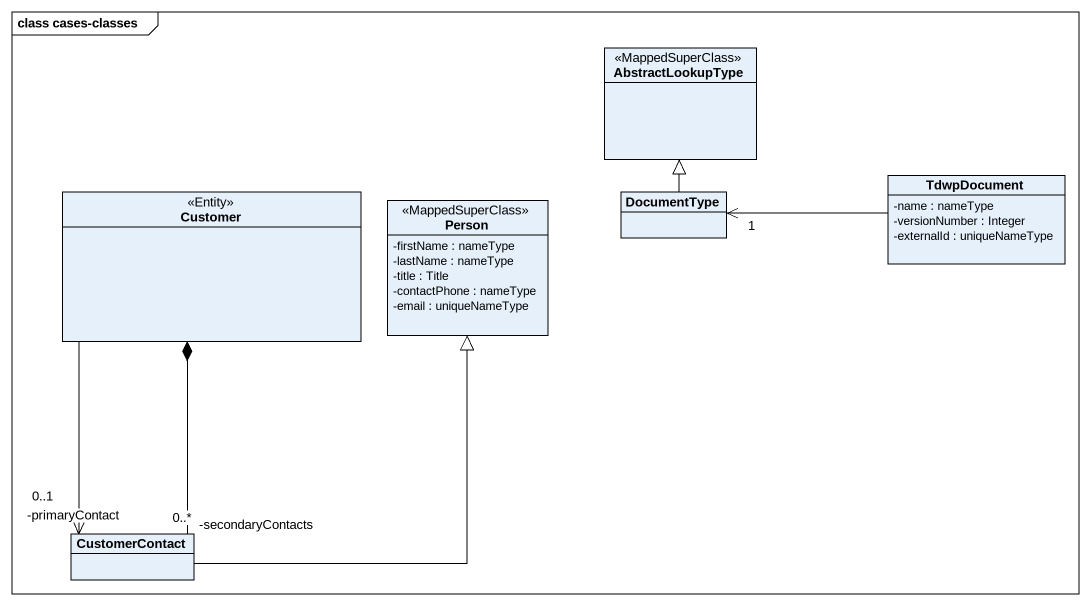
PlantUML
@startuml
mainframe class cases-classes
hide circle
hide empty members
skinparam classAttributeIconSize 0
class AbstractLookupType <<MappedSuperClass>>
class TdwpDocument {
  -name : nameType
  -versionNumber : Integer
  -externalId : uniqueNameType
}
class Customer <<Entity>>
class "Person" as Person_ <<MappedSuperClass>> {
  -firstName : nameType
  -lastName : nameType
  -title : Title
  -contactPhone : nameType
  -email : uniqueNameType
}
class DocumentType
class CustomerContact
TdwpDocument -left-> "1" DocumentType
Customer --> "-primaryContact\n0..1" CustomerContact
Customer *-- "-secondaryContacts\n0..*" CustomerContact
DocumentType -up-|> AbstractLookupType
CustomerContact -up-|> Person_
@enduml
